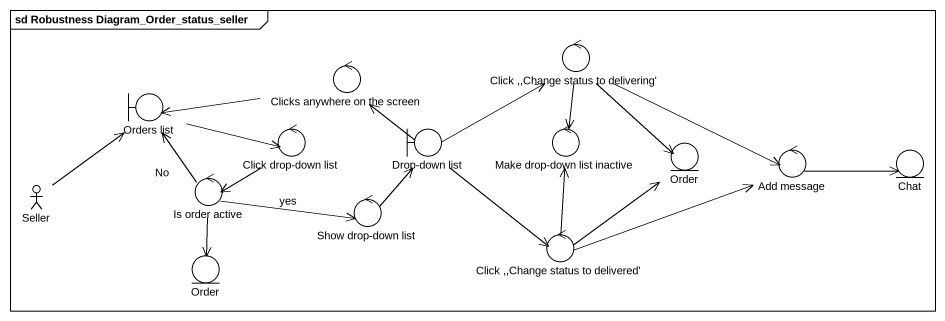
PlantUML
@startuml
mainframe sd Robustness Diagram_Order_status_seller
control "Click ,,Change status to delivering'" as Click_Change_status_to
boundary "Orders list" as Orders_list
control "Clicks anywhere on the screen" as Clicks_anywhere_on_the
control "Click drop-down list" as Click_drop_down_list
boundary "Drop-down list" as Drop_down_list
control "Make drop-down list inactive" as Make_drop_down_list_inactive
entity Order
actor Seller
control "Is order active" as Is_order_active
control "Add message" as Add_message
entity Chat
control "Show drop-down list" as Show_drop_down_list
control "Click ,,Change status to delivered'" as Click_Change_status_to_2
entity "Order" as Order_2
Click_Change_status_to --> Make_drop_down_list_inactive
Click_Change_status_to --> Order
Click_Change_status_to -right-> Add_message
Orders_list -right-> Click_drop_down_list
Clicks_anywhere_on_the -left-> Orders_list
Click_drop_down_list -left-> Is_order_active
Drop_down_list -right-> Click_Change_status_to
Drop_down_list -up-> Clicks_anywhere_on_the
Drop_down_list --> Click_Change_status_to_2
Seller -up-> Orders_list
Is_order_active -up-> Orders_list : No
Is_order_active -right-> Show_drop_down_list : yes
Is_order_active --> Order_2
Add_message -right-> Chat
Show_drop_down_list -up-> Drop_down_list
Click_Change_status_to_2 -up-> Make_drop_down_list_inactive
Click_Change_status_to_2 -up-> Order
Click_Change_status_to_2 -right-> Add_message
@enduml
